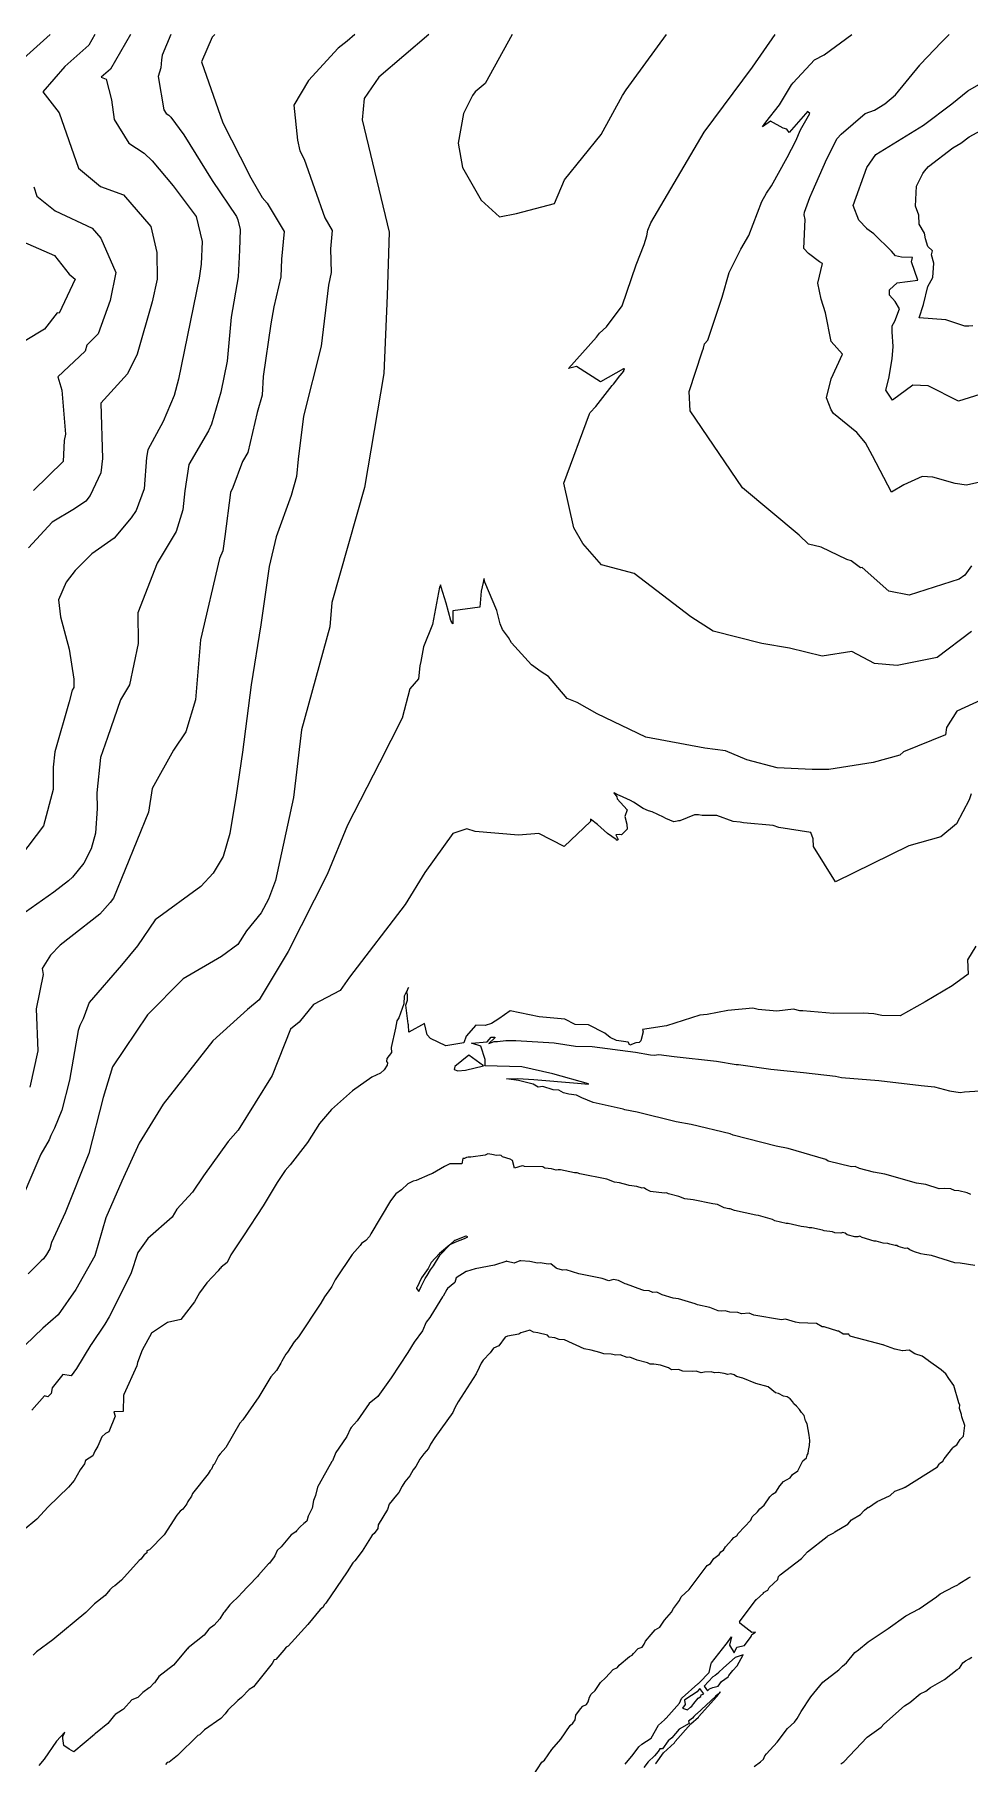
# Model space of a CAD drawing. Header units: metres. Extents: x 808604 to 810125, y 9157736 to 9158882.
# Drawn here: x 809182 to 809491, y 9158310 to 9158882 of the extents above; entities that cross this region are included whole.
import ezdxf

# ---------------------------------------------------------------- set-up
doc = ezdxf.new("R2010")
doc.units = ezdxf.units.M
doc.layers.add('C-TOPO-MAJR', color=9, linetype='Continuous')

msp = doc.modelspace()

# ---------------------------------------------------------------- linework, layer by layer
at = {"layer": 'C-TOPO-MAJR', "color": 9, "linetype": 'Continuous', "lineweight": 5}
for points, elevation in [([(809287.95, 9158881.64), (809285.45, 9158879.45), (809282.43, 9158877.18), (809272.6, 9158866.5), (809267.8, 9158858.25), (809268.93, 9158846.73), (809269.77, 9158843.21), (809271.19, 9158840.41), (809277.98, 9158820.97), (809280.47, 9158816.81), (809279.9, 9158810.75), (809280.05, 9158802.94), (809279.2, 9158798.7), (809276.84, 9158778.58), (809270.95, 9158755.37), (809269.18, 9158741.22), (809268.64, 9158735.49), (809266.85, 9158729.15), (809261.94, 9158715.52), (809259.56, 9158705.66), (809256.85, 9158686.38), (809253.57, 9158666.55), (809250.76, 9158644.23), (809248.66, 9158630.03), (809246.56, 9158617.38), (809244.33, 9158609.77), (809241.09, 9158604.24), (809236.92, 9158599.8), (809221.87, 9158588.76), (809215.97, 9158580.2), (809210.76, 9158573.86), (809200.05, 9158561.41), (809198.02, 9158556.06), (809196.94, 9158553.84), (809196.42, 9158552.15), (809193.48, 9158535.78), (809191.01, 9158525.81), (809188.57, 9158519.9), (809187.34, 9158517.5), (809186.77, 9158516.07), (809183.96, 9158511.33), (809175.16, 9158490.68)], 2790), ([(809213.64, 9158881.64), (809207.02, 9158870.18), (809204.02, 9158867.6), (809205.64, 9158866.84), (809207.35, 9158860.08), (809208.29, 9158853.53), (809213.11, 9158845.75), (809218.26, 9158842.41), (809220.84, 9158839.84), (809227.8, 9158831.61), (809235.4, 9158821.48), (809237.37, 9158813.23), (809237.09, 9158805.74), (809236.38, 9158801.06), (809229.56, 9158767.63), (809228.17, 9158762.21), (809224.54, 9158753.62), (809219.39, 9158744.3), (809218.98, 9158741.7), (809218.24, 9158731.37), (809215.53, 9158724.19), (809213.93, 9158721.74), (809208.33, 9158715.03), (809200.92, 9158709.88), (809195.42, 9158704.37), (809192.44, 9158700.46), (809189.83, 9158694.66), (809190.48, 9158689.05), (809193.44, 9158678.37), (809194.9, 9158668.45), (809194.9, 9158665.64), (809194.36, 9158664.79), (809193.37, 9158660.93), (809188.61, 9158644.34), (809188.05, 9158639.28), (809188.11, 9158631.94), (809184.95, 9158619.89), (809177.28, 9158609.84)], 2760), ([(809187.07, 9158881.64), (809178.27, 9158873.69)], 2740), ([(809227.01, 9158881.64), (809224.22, 9158874.88), (809223.91, 9158873.31), (809223.73, 9158870.68), (809222.9, 9158867.78), (809224.74, 9158856.8), (809225.54, 9158855.5), (809226.4, 9158854.95), (809227.05, 9158854.31), (809231.33, 9158848.44), (809240.72, 9158833.33), (809248.8, 9158821.51), (809249.24, 9158820.37), (809250.03, 9158817.16), (809249.77, 9158810.37), (809249.37, 9158801.46), (809247, 9158788.15), (809245.63, 9158773.57), (809243.61, 9158763.31), (809240.51, 9158752.77), (809239.47, 9158750.62), (809233.03, 9158739.41), (809231.66, 9158730.74), (809231.02, 9158724.42), (809228.82, 9158717.28), (809222.52, 9158706.8), (809216.13, 9158690.33), (809216.18, 9158680.26), (809213.36, 9158666.59), (809210.36, 9158661.54), (809206.11, 9158649.11), (809203.81, 9158642.47), (809202.52, 9158630.83), (809202.64, 9158625.63), (809202.06, 9158617.53), (809200.64, 9158612.32), (809198.21, 9158607.56), (809194.47, 9158602.97), (809193.13, 9158601.68), (809188.36, 9158598.01), (809178.97, 9158591.36)], 2770), ([(809312.44, 9158881.64), (809295.9, 9158867.54), (809291.04, 9158860.46), (809290.37, 9158853.46), (809299.31, 9158816.27), (809298.63, 9158795.35), (809297.55, 9158769.58), (809291.08, 9158731.81), (809280.33, 9158693.79), (809279.67, 9158685.75), (809270.25, 9158651.64), (809267.62, 9158629.32), (809261.68, 9158601.85), (809259.31, 9158595.62), (809256.96, 9158591.08), (809252.05, 9158585.16), (809249.2, 9158580.65), (809243.82, 9158576.69), (809231.12, 9158569.3), (809219.31, 9158557.43), (809207.74, 9158540.14), (809204.62, 9158530.02), (809199.89, 9158511.56), (809192.08, 9158491.93), (809187.55, 9158482.04), (809186.94, 9158479.95), (809185.89, 9158478.1), (809184.92, 9158476.69), (809184.08, 9158475.97), (809179.82, 9158471.73)], 2800), ([(809201.91, 9158881.64), (809199.86, 9158878.15), (809191.93, 9158871.12), (809184.7, 9158862.67), (809190.09, 9158855.74), (809196.45, 9158837.46), (809203.79, 9158831.37), (809211.41, 9158828.58), (809220.42, 9158818.13), (809222.44, 9158809.52), (809222.54, 9158800.73), (809220.87, 9158793.22), (809215.88, 9158775.93), (809212.75, 9158769.4), (809203.88, 9158759.74), (809204.38, 9158741.43), (809203.83, 9158736.69), (809200.3, 9158729.16), (809198.92, 9158727.3), (809195.21, 9158724.73), (809187.75, 9158720.33), (809179.91, 9158711.83)], 2750), ([(809241.65, 9158881.64), (809240.72, 9158880.75), (809237.15, 9158872.61), (809244.23, 9158852.5), (809249.98, 9158841.23), (809253.53, 9158834.23), (809257.28, 9158827.78), (809258.95, 9158825.84), (809264.55, 9158816.5), (809263.69, 9158807.4), (809263.43, 9158801.46), (809261.15, 9158791.56), (809260.16, 9158786.01), (809257.61, 9158768.59), (809257.24, 9158762.4), (809255.63, 9158756.64), (809252.47, 9158743.45), (809250.73, 9158740.46), (809247.55, 9158731.8), (809246.75, 9158730.13), (809244.86, 9158715.6), (809244.22, 9158710.85), (809243.14, 9158708.28), (809236.89, 9158681.46), (809235.21, 9158661.62), (809231.97, 9158650.95), (809227.9, 9158644.92), (809220.9, 9158632.24), (809219.64, 9158624.47), (809208.03, 9158595.93), (809206.99, 9158594.55), (809203.57, 9158590.73), (809193.99, 9158583.2), (809190.41, 9158580.44), (809187.26, 9158577.15), (809184.5, 9158572.66), (809184.8, 9158570.77), (809182.46, 9158559.37), (809183.05, 9158545.47), (809180.32, 9158533.5)], 2780), ([(809339.99, 9158881.64), (809331.04, 9158865.48), (809327.73, 9158862.66), (809326.92, 9158861.48), (809323.86, 9158855.57), (809322.11, 9158845.67), (809323.6, 9158837.66), (809329.72, 9158826.92), (809335.82, 9158821.36), (809341.49, 9158822.51), (809353.99, 9158825.8), (809357.33, 9158833.54), (809369.51, 9158848.61), (809376.54, 9158861.45), (809377.72, 9158863.39), (809380.4, 9158866.97), (809391.09, 9158881.64)], 2810), ([(809491.99, 9158684.23), (809480.64, 9158675.55), (809467.41, 9158672.97), (809459.95, 9158673.62), (809452.44, 9158677.58), (809442.61, 9158676.01), (809431.74, 9158678.69), (809422.65, 9158680.22), (809406.58, 9158684.26), (809399.19, 9158689.06), (809380.34, 9158703.37), (809369.54, 9158706.22), (809363.37, 9158713.26), (809360.46, 9158718.43), (809357.05, 9158733.3), (809365.56, 9158756.23), (809365.83, 9158756.58), (809367.66, 9158758.56), (809373.1, 9158765.58), (809373.55, 9158766.04), (809375.69, 9158768.71), (809375.78, 9158768.87), (809377.01, 9158770.29), (809376.94, 9158770.56), (809377.15, 9158771.1), (809376.82, 9158771.07), (809369.27, 9158766.75), (809361.26, 9158771.81), (809358.66, 9158771.14), (809367.92, 9158781.55), (809368.91, 9158782.92), (809371.19, 9158785.02), (809376.45, 9158791.92), (809381.09, 9158805.53), (809383.7, 9158812.15), (809384.6, 9158815.04), (809384.87, 9158816.94), (809385.93, 9158819.37), (809403.5, 9158849.35), (809419.58, 9158870.81), (809427.04, 9158881.64)], 2800), ([(809492, 9158705.87), (809489.85, 9158702.83), (809487.93, 9158701.55), (809471.35, 9158696.19), (809464.7, 9158697.55), (809455.87, 9158705.37), (809455.24, 9158705.21), (809452.21, 9158707.57), (809450.78, 9158707.95), (809442.29, 9158712.11), (809438.1, 9158713.04), (809434.97, 9158716), (809416.24, 9158731.71), (809398.91, 9158757.17), (809398.56, 9158763.55), (809402.89, 9158776.72), (809403.37, 9158777.88), (809403.66, 9158779.39), (809404.73, 9158780.59), (809409.49, 9158794.73), (809411.84, 9158802.89), (809415.73, 9158810.71), (809418.38, 9158815.21), (809422.67, 9158826.42), (809424.2, 9158829.23), (809425.8, 9158831.64), (809431.04, 9158841), (809433.93, 9158846.51), (809435.44, 9158850.18), (809438.49, 9158855.52), (809437.88, 9158856.05), (809437.88, 9158856.3), (809431.66, 9158849.23), (809430.86, 9158850.31), (809429.64, 9158850.66), (809425.51, 9158853.05), (809422.9, 9158851.1), (809423.96, 9158852.72), (809428.5, 9158858.45), (809432.46, 9158865.02), (809433.01, 9158865.7), (809440.07, 9158873.26), (809443.23, 9158874.94), (809452.4, 9158881.64)], 2790), ([(809494.78, 9158733.58), (809490.42, 9158732.57), (809486.66, 9158733.17), (809479.19, 9158735.27), (809475.75, 9158735.49), (809469.62, 9158732.73), (809465.57, 9158730.31), (809459.3, 9158742.35), (809456.94, 9158746.61), (809454.13, 9158749.97), (809446.36, 9158756.29), (809445.61, 9158757.55), (809444.08, 9158761.46), (809445.62, 9158767.79), (809449.35, 9158775.98), (809445.57, 9158780.13), (809443.68, 9158789.55), (809442.23, 9158794.13), (809441.12, 9158799.41), (809442.74, 9158805.97), (809441.69, 9158806.52), (809438.07, 9158809.22), (809436.53, 9158810.88), (809436.99, 9158820.52), (809436.66, 9158822.06), (809436.73, 9158822.95), (809438.47, 9158827.79), (809439.34, 9158829.5), (809444.15, 9158840.5), (809447.57, 9158847.27), (809448.92, 9158848.66), (809456.83, 9158855.51), (809459.94, 9158856.67), (809463.33, 9158858.76), (809466.86, 9158861.71), (809474.89, 9158871.5), (809475.02, 9158871.69), (809482.13, 9158879.13), (809484.61, 9158881.64)], 2780), ([(809496.55, 9158763.12), (809487.74, 9158760.39), (809477.72, 9158765.42), (809472.57, 9158765.63), (809465.88, 9158760.75), (809463.65, 9158763.98), (809464.62, 9158767.89), (809465.72, 9158774.33), (809466.07, 9158778.44), (809465.72, 9158783.34), (809465.78, 9158785.31), (809466.65, 9158786.82), (809468.17, 9158790.94), (809466.8, 9158793.3), (809464.85, 9158795.47), (809464.86, 9158797.22), (809467.38, 9158799.55), (809474.24, 9158800.4), (809472.17, 9158806.44), (809472.52, 9158807.9), (809468.81, 9158808.06), (809466.88, 9158808.43), (809465.6, 9158809.99), (809459.74, 9158815.72), (809457.33, 9158817.42), (809457.35, 9158817.53), (809454.78, 9158820.29), (809452.81, 9158825.09), (809457.33, 9158837.63), (809460.4, 9158841.97), (809476.11, 9158851.7), (809485.49, 9158858.69), (809490.78, 9158863.07), (809496.04, 9158866.05)], 2770), ([(809492.49, 9158785.35), (809491.12, 9158785.14), (809489.86, 9158785.17), (809483.55, 9158787.31), (809474.74, 9158787.91), (809476.16, 9158792.37), (809477.54, 9158798.36), (809479.27, 9158801.33), (809479.57, 9158806.07), (809478.83, 9158808.8), (809479.09, 9158810.07), (809477.53, 9158811.53), (809476.77, 9158814.05), (809476.52, 9158815.96), (809474.75, 9158818.92), (809474.64, 9158821.87), (809473.47, 9158824.88), (809473.83, 9158831.5), (809475.94, 9158835.68), (809476.48, 9158836.43), (809477.84, 9158838.03), (809485.84, 9158844.15), (809488.46, 9158845.77), (809491.27, 9158847.87), (809500.67, 9158852.88)], 2760), ([(809181.66, 9158831.23), (809182.72, 9158828.19), (809188.81, 9158823.37), (809201.05, 9158817.58), (809203.85, 9158814.28), (809208.85, 9158802.97), (809206.92, 9158793.69), (809202.99, 9158782.69), (809199.27, 9158778.88), (809198.74, 9158776.95), (809189.63, 9158768.42), (809190.96, 9158763.97), (809192.13, 9158749.45), (809191.72, 9158747.36), (809191.39, 9158740.45), (809181.58, 9158730.78)], 2740), ([(809176.19, 9158813.97), (809188.54, 9158808.58), (809193.37, 9158802.35), (809195.41, 9158800.72), (809190.11, 9158789.46), (809189.46, 9158789.65), (809185.19, 9158784.19), (809178.85, 9158780.36)], 2730), ([(809500.39, 9158663.92), (809487.2, 9158657.87), (809483.73, 9158652.47), (809483.4, 9158649.97), (809469.55, 9158644.35), (809468.3, 9158643.33), (809459.46, 9158640.83), (809444.83, 9158638.56), (809439.31, 9158638.5), (809427.69, 9158639.13), (809417.72, 9158641.79), (809410.58, 9158644.68), (809403.8, 9158645.59), (809384.2, 9158649.18), (809368.1, 9158656.91), (809361.57, 9158660.65), (809358.26, 9158661.98), (809352.07, 9158669.35), (809349.57, 9158670.85), (809346.35, 9158673.13), (809339.81, 9158680.49), (809338.84, 9158682.24), (809336.76, 9158684.8), (809336.06, 9158686.71), (809334.97, 9158691.09), (809330.97, 9158700.55), (809330.79, 9158701.62), (809330.62, 9158701.76), (809330.41, 9158700.35), (809329.79, 9158697.57), (809329.3, 9158692.21), (809320.4, 9158691.05), (809320.35, 9158686.74), (809319.73, 9158687.88), (809318.18, 9158693.58), (809316.46, 9158698.86), (809316.29, 9158699.62), (809316.15, 9158699.16), (809316, 9158698.83), (809313.59, 9158686.55), (809310.62, 9158679.11), (809309.83, 9158674.23), (809309.4, 9158672.81), (809308.96, 9158668.58), (809306.1, 9158665.26), (809303.61, 9158655.56), (809296.08, 9158640.69), (809285.48, 9158620.13), (809278.76, 9158603.83), (809265.82, 9158578.33), (809256.28, 9158562.35), (809252.37, 9158559.1), (809240.9, 9158548.82), (809224.46, 9158527.8), (809216.53, 9158514.89), (809210.82, 9158502.31), (809205.54, 9158490.19), (809201.84, 9158477.64), (809195.56, 9158466.56), (809189.73, 9158458.1), (809184.7, 9158453.78), (809163.83, 9158433.78)], 2810), ([(809491.94, 9158630.51), (809491.28, 9158628.5), (809487.05, 9158620.59), (809481.85, 9158616.31), (809471.24, 9158613.31), (809447.06, 9158601.39), (809439.73, 9158613.04), (809439.63, 9158615.6), (809438.89, 9158617.67), (809428.28, 9158619.31), (809426.33, 9158619.96), (809416.54, 9158620.87), (809415.45, 9158621.1), (809413.15, 9158621.37), (809407.78, 9158623.34), (809402.87, 9158623.33), (809401.66, 9158623.52), (809400.38, 9158623.52), (809395.53, 9158621.54), (809395.08, 9158621.52), (809394.65, 9158621.46), (809393.46, 9158621.2), (809390.81, 9158622.28), (809390.05, 9158622.77), (809386.31, 9158624.57), (809385.15, 9158624.92), (809383.41, 9158625.61), (809380.16, 9158627.72), (809379.18, 9158628.26), (809375.54, 9158629.91), (809375.25, 9158630.1), (809373.75, 9158630.81), (809373.63, 9158630.66), (809374.04, 9158630.31), (809374.66, 9158629.49), (809374.76, 9158628.82), (809378.08, 9158625.22), (809377.29, 9158623.03), (809377.96, 9158620.47), (809378.07, 9158618.84), (809376.22, 9158616.94), (809375.64, 9158617.01), (809374.32, 9158616.92), (809374.56, 9158616.54), (809374.87, 9158615.79), (809375.1, 9158615.42), (809374.69, 9158615.05), (809374.59, 9158615.19), (809374.4, 9158615.36), (809371.53, 9158617.36), (809368.3, 9158620.31), (809365.9, 9158622.11), (809365.94, 9158621.39), (809357.21, 9158613.12), (809348.83, 9158617.4), (809342.12, 9158616.87), (809327.76, 9158618.06), (809324.95, 9158618.86), (809320.34, 9158617.37), (809311.07, 9158604.45), (809304.56, 9158593.92), (809286.12, 9158569.87), (809283.12, 9158565.41), (809274.2, 9158560.82), (809269.54, 9158554.93), (809266.65, 9158552.63), (809260.62, 9158537.31), (809249.35, 9158519.24), (809245.98, 9158515.43), (809237.9, 9158504.17), (809234.23, 9158498.71), (809228.98, 9158493.12), (809227.5, 9158490.47), (809219.42, 9158483.37), (809216.12, 9158478.72), (809213.85, 9158471.66), (809206.63, 9158457.51), (809205.23, 9158455.03), (809200.64, 9158448.31), (809200.54, 9158448.19), (809195.79, 9158440.41), (809194.03, 9158438), (809191.27, 9158438.36), (809187.81, 9158434.05), (809187.39, 9158432.07), (809186.31, 9158431.07), (809185.2, 9158431.32), (809181.08, 9158426.66)], 2820), ([(809493.44, 9158580.09), (809490.65, 9158575.59), (809490.87, 9158570.82), (809485.67, 9158566.94), (809476.64, 9158561.67), (809468.38, 9158557.03), (809462.37, 9158557.2), (809459.71, 9158557.72), (809456.16, 9158557.93), (809446.31, 9158557.8), (809436.2, 9158558.7), (809435.16, 9158558.71), (809433.09, 9158559.26), (809427.61, 9158558.59), (809421.43, 9158559.15), (809419.65, 9158559.55), (809411.43, 9158558.83), (809404.56, 9158557.5), (809402.14, 9158557.31), (809391.06, 9158553.74), (809383.17, 9158552.48), (809383.4, 9158551.8), (809382.64, 9158548.75), (809382.06, 9158548.24), (809380.89, 9158548.07), (809378.91, 9158547.31), (809378.41, 9158548.32), (809374.54, 9158548.86), (809372.4, 9158549.94), (809370.68, 9158551.3), (809365.31, 9158554.04), (809360.89, 9158554.17), (809357.43, 9158555.91), (809348.94, 9158556.71), (809339.32, 9158558.75), (809335.6, 9158556.04), (809333.14, 9158554.54), (809331.1, 9158553.83), (809328.01, 9158553.95), (809324.79, 9158550.34), (809324.03, 9158548.15), (809318.02, 9158547.16), (809312.97, 9158549.52), (809311.88, 9158550.81), (809311.02, 9158554.51), (809305.8, 9158551.67), (809305.65, 9158554.11), (809305.55, 9158554.43), (809304.83, 9158560.61), (809305.32, 9158562.19), (809305.31, 9158563.97), (809305.17, 9158564.97), (809305.65, 9158566.46), (809304.22, 9158563.56), (809304.17, 9158561.01), (809302.55, 9158556.44), (809301.78, 9158555.43), (809301.37, 9158552.95), (809299.93, 9158546.59), (809300.08, 9158544.92), (809298.55, 9158542.9), (809298.36, 9158541.92), (809298.7, 9158541.54), (809298.63, 9158540.77), (809297.68, 9158539.19), (809296.46, 9158538.14), (809293.54, 9158536.8), (809287.2, 9158532.25), (809280.22, 9158526.08), (809276.22, 9158521.48), (809272.25, 9158515.14), (809266.56, 9158507.82), (809264.83, 9158505.91), (809262.28, 9158501.93), (809257.61, 9158494.22), (809251.1, 9158484.31), (809246.95, 9158477.95), (809245.67, 9158475.41), (809243.71, 9158473.91), (809243.46, 9158473.59), (809243.3, 9158473.5), (809242.69, 9158472.69), (809238.94, 9158468.77), (809236.52, 9158465.39), (809234.85, 9158462.4), (809230.38, 9158456.58), (809225.95, 9158455.63), (809220.6, 9158452.06), (809217.6, 9158446.43), (809216.01, 9158442.38), (809215.77, 9158441.3), (809211.53, 9158431.81), (809211.32, 9158431.43), (809211.25, 9158426.14), (809208.17, 9158426.07), (809208.22, 9158426.01), (809208.56, 9158424.58), (809206.54, 9158419.45), (809205.68, 9158419.03), (809205.4, 9158418.94), (809204.25, 9158417.75), (809202.83, 9158414.75), (809201.85, 9158413.09), (809201.22, 9158411.53), (809198.75, 9158409.94), (809198.44, 9158408.91), (809196.99, 9158406.88), (809195.01, 9158403.4), (809193.13, 9158401.18), (809186.43, 9158394.64), (809182.7, 9158390.56), (809178.18, 9158386.78)], 2830), ([(809491.85, 9158497.97), (809490.64, 9158498.46), (809487.85, 9158499.15), (809486.37, 9158499.3), (809485.22, 9158499.82), (809483.06, 9158499.95), (809481.29, 9158499.88), (809476.87, 9158501.29), (809473.84, 9158501.73), (809463.31, 9158504.7), (809459.64, 9158505.33), (809454.94, 9158506.5), (809453.47, 9158507.23), (809452.3, 9158507.1), (809444.63, 9158509.03), (809443.86, 9158509.49), (809431.4, 9158513.2), (809427.41, 9158513.96), (809413.2, 9158517.55), (809412.17, 9158518), (809399.27, 9158521.14), (809394.24, 9158522.01), (809381.39, 9158525.21), (809377.3, 9158525.98), (809376.74, 9158526.16), (809366.86, 9158528.4), (809363.02, 9158529.91), (809361.29, 9158530.78), (809358.75, 9158531.1), (809357.02, 9158531.56), (809355.46, 9158532.51), (809353.57, 9158532.56), (809350.11, 9158533.72), (809348.59, 9158533.45), (809346.94, 9158534.41), (809342.07, 9158535.67), (809338.1, 9158536.17), (809341.84, 9158536.32), (809347.22, 9158536.02), (809361.68, 9158534.78), (809365.25, 9158534.48), (809365.22, 9158534.58), (809353.46, 9158537.88), (809343.21, 9158540.17), (809331.01, 9158540.5), (809330.94, 9158540.5), (809331.09, 9158540.8), (809331.11, 9158542.61), (809329.59, 9158546.98), (809326.55, 9158547.97), (809331.71, 9158548.4), (809333.07, 9158549.98), (809334.19, 9158550.03), (809334.43, 9158549.87), (809332.28, 9158547.92), (809334.04, 9158548.53), (809335.19, 9158548.54), (809337.91, 9158548.9), (809341.24, 9158548.94), (809353.89, 9158548.08), (809360.94, 9158547.06), (809366.5, 9158546.89), (809380.83, 9158545.03), (809385.83, 9158544.13), (809387.04, 9158544.05), (809388.53, 9158544.29), (809393.66, 9158543.55), (809407.65, 9158542.06), (809414.13, 9158540.95), (809414.86, 9158540.98), (809425.65, 9158539.42), (809436.45, 9158538.28), (809447.06, 9158537.15), (809449.01, 9158536.61), (809461.32, 9158535.63), (809475.42, 9158534), (809479.8, 9158533.59), (809484.75, 9158532.23), (809488.24, 9158531.69), (809489.67, 9158531.94), (809494.74, 9158532.24)], 2830), ([(809493.13, 9158474.52), (809488.32, 9158475.27), (809486.47, 9158475.38), (809478.79, 9158477.82), (809476.45, 9158478.11), (809475.25, 9158478.35), (809473.16, 9158478.96), (809471.63, 9158479.65), (809470.81, 9158480.23), (809470.12, 9158480.11), (809467.79, 9158480.79), (809467.31, 9158481.08), (809466.73, 9158481.13), (809464.96, 9158481.51), (809464.31, 9158481.77), (809462.83, 9158481.9), (809460.49, 9158482.47), (809459.79, 9158482.53), (809455.85, 9158483.7), (809455.03, 9158484.18), (809454.42, 9158483.97), (809453.38, 9158483.97), (809450.88, 9158484.61), (809450.19, 9158485.13), (809449.46, 9158485.37), (809448.77, 9158485.2), (809446.83, 9158485.27), (809446.07, 9158485.56), (809443.29, 9158485.97), (809442.66, 9158486.16), (809439.13, 9158486.9), (809438.26, 9158486.95), (809437.44, 9158487.19), (809435.6, 9158487.34), (809431.32, 9158488.33), (809430.74, 9158488.37), (809426.98, 9158489.24), (809426.12, 9158489.68), (809421.49, 9158491.03), (809420.61, 9158491.13), (809413.64, 9158492.61), (809412.13, 9158493.23), (809411.67, 9158493.26), (809410.17, 9158493.52), (809407.96, 9158494.65), (809406.4, 9158494.81), (809399.93, 9158496.22), (809397.12, 9158496.56), (809395.13, 9158497.29), (809391.71, 9158498.15), (809391.07, 9158498.45), (809390.43, 9158498.4), (809385.76, 9158498.99), (809384.2, 9158499.76), (809383.78, 9158500.03), (809383.36, 9158500.2), (809382.99, 9158500.07), (809381.24, 9158500.58), (809378.77, 9158500.9), (809378.37, 9158501.09), (809375.5, 9158501.77), (809373.9, 9158502.03), (809371.36, 9158503.04), (809362.39, 9158504.77), (809361.53, 9158505.1), (809360.65, 9158505.17), (809356.03, 9158506.15), (809355.27, 9158506.14), (809354.57, 9158505.99), (809353.04, 9158506.49), (809350.82, 9158506.69), (809350.13, 9158507.09), (809344.14, 9158507.23), (809343.83, 9158507.34), (809343.29, 9158507.41), (809340.78, 9158506.64), (809340.13, 9158509.24), (809339.35, 9158509.6), (809336.84, 9158510.46), (809336.32, 9158510.85), (809335.79, 9158510.93), (809334.84, 9158510.84), (809333.32, 9158511.23), (809331.94, 9158511.41), (809331.1, 9158510.99), (809326.36, 9158510.32), (809325.44, 9158510.28), (809324.86, 9158510.2), (809324.21, 9158509.89), (809323.63, 9158509.82), (809323.31, 9158508.15), (809319.32, 9158508.09), (809317.65, 9158507.25), (809313.61, 9158504.86), (809312.76, 9158504.58), (809308.21, 9158502.56), (809307.22, 9158502.31), (809305.52, 9158501.5), (809303.35, 9158499.48), (809301.55, 9158498.14), (809299.73, 9158495.81), (809293.22, 9158484.93), (809292.79, 9158484.04), (809291.61, 9158482.79), (809290.18, 9158481.73), (809289.7, 9158481.12), (809287, 9158478.13), (809281.68, 9158470.07), (809281.38, 9158469.75), (809280.32, 9158467.47), (809279.93, 9158466.85), (809277.89, 9158464.13), (809276.73, 9158461.97), (809269.24, 9158450.82), (809267.87, 9158449.19), (809265.65, 9158445.76), (809265.12, 9158445.09), (809263.77, 9158442.83), (809263.43, 9158442.14), (809262.02, 9158439.76), (809260.14, 9158437.63), (809256.12, 9158431.01), (809250.84, 9158423.38), (809249.89, 9158422.26), (809245.21, 9158414.26), (809243.31, 9158412.19), (809242.77, 9158411.48), (809241.43, 9158408.66), (809241.06, 9158408.45), (809240.5, 9158407.08), (809240.05, 9158406.69), (809239.38, 9158405.59), (809234.19, 9158399.04), (809233.83, 9158398.18), (809232.67, 9158396.37), (809232.29, 9158395.63), (809231, 9158393.87), (809230.15, 9158393.19), (809228.99, 9158391.91), (809224.87, 9158385.32), (809219.98, 9158380.44), (809219.06, 9158380.1), (809219.13, 9158379.44), (809218.19, 9158378.73), (809217.11, 9158377.29), (809216.53, 9158376.87), (809210.73, 9158370.34), (809208.54, 9158368.55), (809207.69, 9158368.04), (809206.84, 9158367.19), (809205.34, 9158365.26), (809201.81, 9158362.59), (809198.93, 9158359.7), (809187.96, 9158350.69), (809182.54, 9158346.71), (809181.52, 9158345.62)], 2840), ([(809377.37, 9158309.49), (809380.06, 9158312.71), (809381.88, 9158315.24), (809382.89, 9158316.14), (809386.05, 9158318.1), (809388.39, 9158322.43), (809390.44, 9158324.17), (809390.62, 9158324.42), (809390.7, 9158324.57), (809391.01, 9158324.78), (809395.38, 9158329.69), (809396.07, 9158331.25), (809396.12, 9158331.34), (809396.19, 9158331.4), (809396.27, 9158331.48), (809401.48, 9158336.05), (809401.62, 9158336.24), (809401.86, 9158336.42), (809405.15, 9158339.81), (809405.83, 9158342.8), (809405.93, 9158343.01), (809410.84, 9158349.22), (809410.95, 9158349.34), (809410.97, 9158349.36), (809412.61, 9158351.66), (809411.94, 9158348.92), (809413.46, 9158346.38), (809414.36, 9158348.17), (809416.86, 9158348.79), (809419.09, 9158351.71), (809419.3, 9158352.42), (809420.49, 9158353.13), (809419.34, 9158353.08), (809415.34, 9158356.16), (809415.33, 9158356.61), (809415.19, 9158356.55), (809420.73, 9158364.01), (809420.87, 9158364.03), (809423.14, 9158366.1), (809423.24, 9158366.3), (809424.58, 9158367.09), (809425.07, 9158367.96), (809427.92, 9158370.64), (809428.2, 9158371.58), (809428.68, 9158372.11), (809435.77, 9158377.5), (809437.7, 9158379.72), (809444.21, 9158384.78), (809444.47, 9158385.02), (809446.47, 9158386.02), (809446.82, 9158386.32), (809451.06, 9158388.91), (809452.32, 9158390.33), (809455.27, 9158392.13), (809456.35, 9158393.32), (809456.61, 9158393.49), (809457.82, 9158394.48), (809457.95, 9158394.43), (809460.77, 9158396.37), (809464.9, 9158398.22), (809465.1, 9158398.33), (809466.67, 9158399.78), (809466.97, 9158399.92), (809469.58, 9158400.92), (809469.8, 9158401.06), (809469.89, 9158401.13), (809470.04, 9158401.16), (809480.79, 9158407.84), (809481.31, 9158408.74), (809481.48, 9158408.92), (809482.59, 9158409.77), (809482.93, 9158410.51), (809485.87, 9158414.15), (809485.94, 9158414.4), (809487.12, 9158415.15), (809488.27, 9158416.89), (809489.34, 9158417.97), (809489.77, 9158421.58), (809488.88, 9158424.39), (809488.73, 9158425.06), (809488.73, 9158425.21), (809488.05, 9158427.16), (809488.05, 9158427.22), (809488, 9158427.39), (809488.12, 9158428.29), (809487.83, 9158429.02), (809486.14, 9158434.82), (809484.47, 9158437.09), (809483.57, 9158438.63), (809482.07, 9158439.83), (809481.98, 9158439.96), (809477.79, 9158442.98), (809477.68, 9158443.03), (809475.72, 9158444.52), (809473.22, 9158445.29), (809471.43, 9158446.49), (809469.21, 9158446.23), (809469.06, 9158446.29), (809466.8, 9158446.8), (809466.61, 9158446.83), (809463.04, 9158448.12), (809462.79, 9158448.18), (809462.74, 9158448.18), (809462.64, 9158448.23), (809452.25, 9158450.98), (809451.96, 9158451.1), (809451.78, 9158451.13), (809451.47, 9158451.77), (809449.56, 9158451.75), (809449.45, 9158451.81), (809447.96, 9158452.71), (809447.76, 9158452.74), (809443.29, 9158454.13), (809442.64, 9158454.15), (809440.77, 9158455.25), (809434.99, 9158455.54), (809433.74, 9158455.72), (809430.5, 9158456.7), (809429.16, 9158456.5), (809420.04, 9158458.01), (809418.45, 9158458.65), (809415.95, 9158458.45), (809414.64, 9158458.97), (809412.01, 9158459.02), (809410.47, 9158459.47), (809409.13, 9158459.36), (809408.2, 9158459.43), (809405.44, 9158460.54), (809401.31, 9158461.42), (809400.61, 9158461.79), (809395.01, 9158463.43), (809393.25, 9158463.71), (809389.64, 9158464.81), (809389.43, 9158464.85), (809387.91, 9158465.65), (809386.57, 9158465.55), (809385.37, 9158466.1), (809383.54, 9158466.25), (809382.88, 9158466.44), (809377.79, 9158468.26), (809377.42, 9158468.36), (809375.23, 9158469.54), (809373.52, 9158469.82), (809372, 9158469.44), (809369.76, 9158470.18), (809362.02, 9158471.72), (809357.89, 9158473.03), (809356.7, 9158472.88), (809354.81, 9158473.45), (809354.59, 9158473.56), (809352.79, 9158475), (809351.96, 9158474.91), (809349.3, 9158475.35), (809348.39, 9158475.2), (809345.82, 9158475.82), (809342.85, 9158475.99), (809342.58, 9158475.99), (809340.68, 9158475.22), (809338.34, 9158475.79), (809338.17, 9158475.94), (809337.97, 9158475.91), (809337.87, 9158475.74), (809334.5, 9158474.71), (809334.21, 9158474.58), (809327.73, 9158473.31), (809324.87, 9158472.53), (809324.8, 9158472.49), (809321.43, 9158470.44), (809320.99, 9158468.85), (809318.65, 9158466.85), (809318.37, 9158466.52), (809317.14, 9158464.36), (809316.94, 9158464.1), (809313.1, 9158457.85), (809312.79, 9158457.27), (809311.52, 9158455.69), (809310.29, 9158452.82), (809307.56, 9158449.14), (809305.47, 9158445.71), (809299.93, 9158437.35), (809295.55, 9158431.18), (809292.73, 9158428.87), (809288.67, 9158423.13), (809286.68, 9158420.88), (809286.5, 9158420.6), (809285.33, 9158417.95), (809285.05, 9158417.61), (809281.62, 9158412.58), (809280.56, 9158409.88), (809280.37, 9158409.58), (809277.26, 9158404.17), (809277.15, 9158403.93), (809275.67, 9158401.32), (809275.61, 9158401.17), (809274.97, 9158398.33), (809274.27, 9158396.73), (809273.79, 9158394.17), (809272.45, 9158391.59), (809272.01, 9158389.89), (809271.04, 9158389.17), (809269.83, 9158388.02), (809269.75, 9158387.91), (809268.68, 9158386.71), (809268.41, 9158386.35), (809266.9, 9158385.35), (809263.53, 9158381.43), (809262.18, 9158380.19), (809261.48, 9158378.38), (809261.22, 9158378.07), (809259.65, 9158375.96), (809259.4, 9158375.77), (809256.05, 9158371.98), (809255.74, 9158371.56), (809250.13, 9158365.73), (809249.99, 9158365.52), (809246.55, 9158362.2), (809244.72, 9158359.8), (809244.63, 9158359.61), (809244.51, 9158359.52), (809243.29, 9158357.54), (809241.4, 9158355.53), (809239.77, 9158354.23), (809239.62, 9158354.13), (809238.04, 9158352.13), (809232.82, 9158348.04), (809232.54, 9158347.7), (809232.47, 9158347.64), (809227.88, 9158342.3), (809223.04, 9158338.55), (809221.61, 9158336.42), (809221.43, 9158336.27), (809220.18, 9158334.99), (809220.11, 9158334.89), (809219.91, 9158334.78), (809217.78, 9158333.23), (809216.35, 9158331.8), (809216.07, 9158331.59), (809214.13, 9158330.81), (809211.36, 9158327.69), (809211.09, 9158327.47), (809208.66, 9158325.96), (809208.56, 9158325.83), (809208.43, 9158325.75), (809206.15, 9158322.94), (809202.13, 9158319.64), (809201.93, 9158319.56), (809201.79, 9158319.36), (809194.93, 9158313.64), (809193.42, 9158314.47), (809191.65, 9158315.73), (809191.26, 9158317.98), (809191.34, 9158318.69), (809191.93, 9158320.11), (809189.2, 9158317.11), (809185.07, 9158311.13), (809183.31, 9158309.07)], 2850), ([(809346.97, 9158305.74), (809349.77, 9158310.15), (809350.68, 9158310.8), (809353.11, 9158314.34), (809356.09, 9158317.83), (809359.18, 9158322.27), (809360.03, 9158323.06), (809360.81, 9158324.13), (809361.09, 9158325.76), (809362.61, 9158327.77), (809363.4, 9158328.65), (809364.58, 9158329.2), (809365.16, 9158330.16), (809365.62, 9158331.72), (809366.18, 9158332.66), (809367.44, 9158333.87), (809369.22, 9158336.5), (809370.88, 9158338.02), (809373.38, 9158340.87), (809374.9, 9158341.44), (809375.44, 9158342.31), (809378.81, 9158345.18), (809379.77, 9158345.58), (809380.12, 9158346.1), (809381.76, 9158347.72), (809383.06, 9158348.22), (809383.64, 9158349.16), (809384.12, 9158350.18), (809386.01, 9158352.45), (809386.68, 9158353.14), (809387.31, 9158353.95), (809388.83, 9158354.84), (809390.44, 9158357.15), (809392.74, 9158359.8), (809393.43, 9158361.02), (809395.37, 9158363.64), (809395.91, 9158364.83), (809398.55, 9158367.32), (809404.49, 9158375.21), (809405.59, 9158375.94), (809406.73, 9158377.58), (809407.66, 9158378.16), (809408.47, 9158378.82), (809409.07, 9158379.73), (809409.98, 9158380.32), (809410.56, 9158381.4), (809412.66, 9158383.67), (809413.32, 9158384.49), (809414.35, 9158385.04), (809414.8, 9158385.77), (809419.03, 9158390.22), (809419.49, 9158391.36), (809421.17, 9158392.93), (809422, 9158394), (809423.41, 9158395.19), (809425.31, 9158397.98), (809426.2, 9158398.78), (809427.32, 9158399.51), (809428.63, 9158401.58), (809429.78, 9158403.01), (809430.77, 9158403.62), (809432.04, 9158404.27), (809432.74, 9158405.31), (809434.58, 9158406.59), (809436.2, 9158409.85), (809437.45, 9158410.84), (809437.64, 9158411.76), (809438, 9158412.24), (809438.08, 9158413.23), (809438.38, 9158414.92), (809438.5, 9158416.58), (809438.27, 9158418.39), (809437.65, 9158422.06), (809437.08, 9158423.12), (809436.61, 9158424.82), (809435.75, 9158425.88), (809435.1, 9158426.87), (809434.14, 9158427.97), (809433.22, 9158428.71), (809432.8, 9158429.46), (809432.01, 9158430.37), (809431.03, 9158430.98), (809429.81, 9158431.21), (809428.2, 9158432.12), (809427.14, 9158432.37), (809424.73, 9158434.29), (809420.64, 9158435.47), (809416.36, 9158437.22), (809414.25, 9158437.76), (809413.5, 9158438.33), (809412.4, 9158438.6), (809411.4, 9158438.41), (809410.18, 9158438.79), (809408.22, 9158439.07), (809406.98, 9158438.94), (809405.84, 9158439.3), (809403.69, 9158439.21), (809402.53, 9158439.01), (809400.87, 9158439.56), (809399.67, 9158439.4), (809396.5, 9158439.52), (809395.08, 9158440.11), (809392.77, 9158440), (809391.7, 9158440.65), (809389.13, 9158441.45), (809386.87, 9158441.87), (809385.7, 9158441.82), (809384.82, 9158442.23), (809381.35, 9158443.19), (809378.91, 9158444.16), (809378.04, 9158444.04), (809375.8, 9158444.96), (809374.31, 9158444.84), (809372.8, 9158445.11), (809370.34, 9158445.26), (809369.03, 9158445.72), (809366.18, 9158446.49), (809363.88, 9158446.91), (809357.34, 9158449.87), (809355.6, 9158449.97), (809354.16, 9158450.56), (809352.3, 9158450.77), (809351.66, 9158451.43), (809348.55, 9158452.19), (809347.07, 9158452.43), (809345.81, 9158453.1), (809344.41, 9158452.59), (809342.91, 9158452.19), (809342.22, 9158451.76), (809338.48, 9158451.06), (809337.66, 9158450.74), (809335.54, 9158447.94), (809333.8, 9158447.08), (809332.7, 9158445.63), (809330.45, 9158443.2), (809329.71, 9158442.16), (809329.1, 9158440.71), (809328.04, 9158438.68), (809322.1, 9158429.4), (809321.02, 9158427.36), (809320.36, 9158425.82), (809314.39, 9158417.6), (809313, 9158415.35), (809312.34, 9158413.97), (809310.75, 9158412.21), (809309.45, 9158410.41), (809308.12, 9158407.95), (809307.23, 9158406.88), (809306.09, 9158404.92), (809304.46, 9158402.87), (809303.59, 9158401.45), (809302.53, 9158399.34), (809301.67, 9158398.49), (809299.35, 9158395.51), (809298.8, 9158393.78), (809295.66, 9158388.68), (809295.51, 9158387.49), (809294.28, 9158385.79), (809293.71, 9158385.27), (809290.35, 9158379.97), (809287.9, 9158376.82), (809287.23, 9158376.13), (809285.41, 9158373.17), (809278.31, 9158362.81), (809277.75, 9158362.24), (809277.42, 9158361.4), (809276.44, 9158360.7), (809272.43, 9158355.67), (809265.89, 9158348.59), (809265.16, 9158348.23), (809264.45, 9158347.23), (809261.79, 9158344.1), (809261.24, 9158344.01), (809260.61, 9158342.82), (809254.43, 9158335.12), (809252.94, 9158334.16), (809250.45, 9158331.6), (809249.16, 9158330.57), (809245.94, 9158327.37), (809245.01, 9158326.15), (809243.63, 9158324.61), (809238.16, 9158320.86), (809236.57, 9158319.27), (809235.97, 9158318.98), (809229.23, 9158312.37), (809226.47, 9158310.14), (809225.77, 9158310.06), (809225.26, 9158309.42)], 2860), ([(809420.14, 9158308.79), (809422.16, 9158310.24), (809423.21, 9158311.2), (809423.68, 9158312.29), (809424.15, 9158312.98), (809427.71, 9158316.8), (809431.1, 9158321.31), (809433.45, 9158323.45), (809434.3, 9158324.59), (809435.66, 9158326.92), (809438.82, 9158331.82), (809442.84, 9158336.67), (809448.07, 9158340.7), (809449.35, 9158341.93), (809450.7, 9158343.05), (809453.43, 9158346.46), (809454.63, 9158347.34), (809457.81, 9158350.02), (809464.5, 9158354.35), (809470.26, 9158358.63), (809474.68, 9158360.93), (809480.42, 9158364.81), (809481.61, 9158365.84), (809486.25, 9158368.31), (809487.46, 9158368.84), (809487.87, 9158369.17), (809491.05, 9158371.16), (809491.68, 9158371.45)], 2840), ([(809448.78, 9158309.62), (809449.73, 9158310.29), (809457.51, 9158318.39), (809462.16, 9158321.72), (809463, 9158322.75), (809469.9, 9158328.78), (809471.59, 9158329.93), (809475.05, 9158332.77), (809476.9, 9158333.68), (809478.41, 9158334.86), (809483.05, 9158337.52), (809487.29, 9158340.84), (809488.03, 9158341.22), (809489.18, 9158343.05), (809490.06, 9158343.68), (809491.27, 9158344.32), (809492.14, 9158344.87)], 2830), ([(809387.47, 9158309.64), (809387.69, 9158309.82), (809390.04, 9158313.22), (809390.12, 9158313.29), (809393.7, 9158316.57), (809393.87, 9158316.77), (809394, 9158316.97), (809399.12, 9158322.86), (809399.14, 9158322.89), (809401.68, 9158325.09), (809401.8, 9158325.25), (809407.66, 9158331.84), (809407.69, 9158331.86), (809407.71, 9158331.88), (809408.94, 9158333.4), (809407.75, 9158332.31), (809407.44, 9158332.14), (809407.3, 9158331.99), (809407.32, 9158331.92), (809401.11, 9158326.18), (809400.87, 9158326.02), (809400.08, 9158325.32), (809399.67, 9158324.76), (809398.35, 9158323.74), (809398.54, 9158322.96), (809395.28, 9158321.11), (809392.86, 9158318.19), (809391.59, 9158317.25), (809389.73, 9158314.53), (809388.85, 9158314.63), (809388.35, 9158313.66), (809387.14, 9158312.32), (809384.97, 9158310.27), (809383.58, 9158308.41)], 2850)]:
    msp.add_lwpolyline(points, dxfattribs=dict(at, elevation=elevation))
for points, elevation in [([(809320.78, 9158539.25), (809322, 9158538.9), (809324.59, 9158539.11), (809330.55, 9158540.46), (809325.61, 9158544.08), (809320.98, 9158540.24), (809320.78, 9158539.25)], 2830), ([(809325.33, 9158484), (809324.77, 9158484.21), (809324.7, 9158484.2), (809320.99, 9158482.74), (809320.96, 9158482.7), (809319.54, 9158481.38), (809321.38, 9158482.26), (809324.28, 9158483.41), (809325.33, 9158484)], 2850), ([(809316.19, 9158477.96), (809319.39, 9158481.25), (809315.99, 9158478.46), (809313.23, 9158475.5), (809312.25, 9158473.51), (809309.95, 9158470.41), (809309.9, 9158470.21), (809308.61, 9158467.28), (809308.39, 9158467.09), (809308.31, 9158466.87), (809309.13, 9158465.92), (809309.84, 9158467.55), (809311.25, 9158470.21), (809311.92, 9158471.15), (809312.94, 9158473), (809314.02, 9158474.35), (809316.19, 9158477.96)], 2850), ([(809408.68, 9158336.12), (809409.27, 9158336.81), (809411.5, 9158338.37), (809411.75, 9158338.88), (809412.99, 9158340.52), (809414.47, 9158342), (809416.45, 9158345.69), (809413.83, 9158344.77), (809409.92, 9158341.36), (809409.92, 9158341.36), (809409.92, 9158341.36), (809409.92, 9158341.36), (809408.34, 9158339.81), (809408.27, 9158339.73), (809407.2, 9158338.84), (809406.45, 9158338.41), (809403.54, 9158335.34), (809404.62, 9158333.78), (809405.33, 9158334.48), (809406.39, 9158334.89), (809408.18, 9158335.31), (809408.68, 9158336.12)], 2850), ([(809397.06, 9158330.63), (809397.25, 9158329.22), (809396.42, 9158328.09), (809397.99, 9158327.54), (809399.02, 9158328.34), (809399.51, 9158328.67), (809400.08, 9158329.58), (809401.54, 9158331.32), (809402.41, 9158331.92), (809402.6, 9158332.43), (809403.45, 9158332.74), (809402.13, 9158334.49), (809401.92, 9158334.27), (809401.26, 9158333.42), (809397.53, 9158331.05), (809397.06, 9158330.63)], 2850)]:
    msp.add_lwpolyline(points, close=True, dxfattribs=dict(at, elevation=elevation))

doc.saveas('drawing.dxf')
